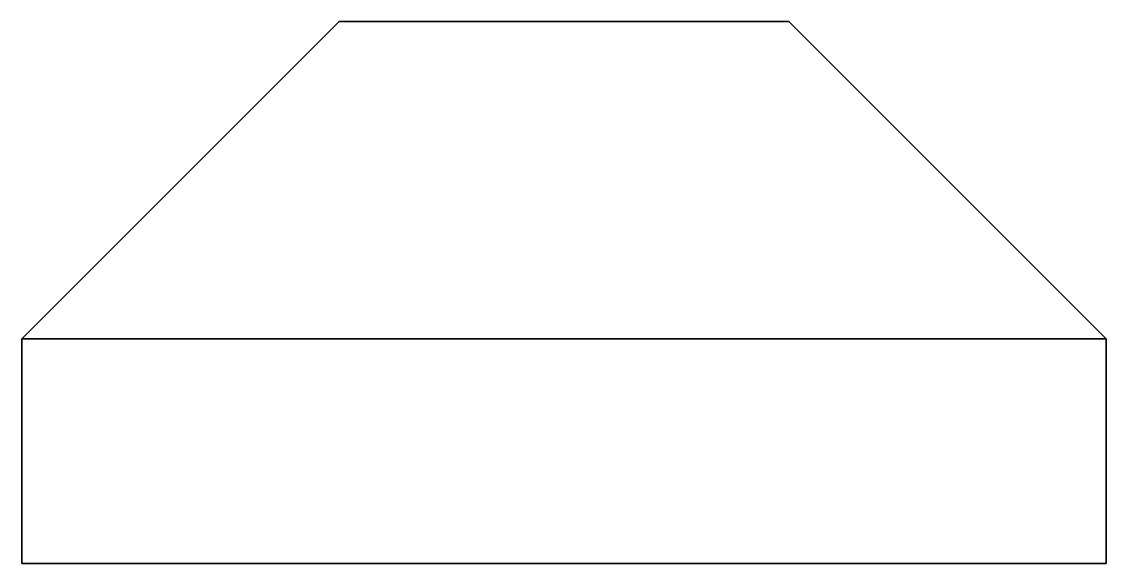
# Model space of a CAD drawing. Extents: x -1.23 to 1.23, y 0 to 1.23.
import ezdxf

# ---------------------------------------------------------------- set-up
doc = ezdxf.new("R2010")
doc.units = 0
doc.layers.add('DOORS', color=3, linetype='CONTINUOUS')

msp = doc.modelspace()

# ---------------------------------------------------------------- linework, layer by layer
at = {"layer": 'DOORS'}
for points in [[(-0.51, 1.23, 2.98), (-1.23, 0.51, 3.08), (1.23, 0.51, 3.08), (0.51, 1.23, 2.98)], [(0.51, 1.23, 2.95), (1.23, 0.51, 3.04), (-1.23, 0.51, 3.04), (-0.51, 1.23, 2.95)], [(-0.51, 1.23, 2.95), (-1.23, 0.51, 3.04), (-1.23, 0.51, 3.08), (-0.51, 1.23, 2.98)], [(0.51, 1.23, 2.98), (0.51, 1.23, 2.95), (-0.51, 1.23, 2.95), (-0.51, 1.23, 2.98)], [(1.23, 0.51, 3.08), (1.23, 0.51, 3.04), (0.51, 1.23, 2.95), (0.51, 1.23, 2.98)], [(-1.23, 0.51, 3.04), (-1.23, 0, 3.09), (-1.23, 0, 3.13), (-1.23, 0.51, 3.08)], [(-1.23, 0.51, 3.08), (-1.23, 0, 3.13), (1.23, 0, 3.13), (1.23, 0.51, 3.08)], [(1.23, 0.51, 3.04), (1.23, 0, 3.09), (-1.23, 0, 3.09), (-1.23, 0.51, 3.04)], [(1.23, 0, 3.13), (1.23, 0, 3.09), (1.23, 0.51, 3.04), (1.23, 0.51, 3.08)], [(-1.23, 0, 3.13), (-1.23, 0, 3.09), (1.23, 0, 3.09), (1.23, 0, 3.13)]]:
    msp.add_3dface(points, dxfattribs=at)

doc.saveas('drawing.dxf')
